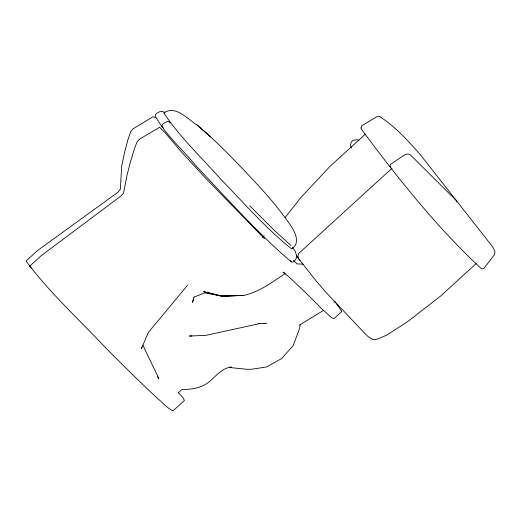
<?xml version="1.0" encoding="UTF-8"?>
<svg xmlns="http://www.w3.org/2000/svg" width="521" height="521" viewBox="0 0 521 521"><rect width="100%" height="100%" fill="white"/><g stroke="black" fill="none" stroke-linecap="round" stroke-linejoin="round"><path stroke-width="0.78" d="M141.692 347.155L141.438 348.751L148.238 332.548L187.586 285.228M193.291 299.634L192.581 302.349L193.994 296.977M285.111 217.531L300.871 197.55L329.904 166.466L365.26 134.184M262.317 237.478L264.095 235.857M392.007 168.276L298.566 253.597L297.914 256.417L298.969 259.171L300.109 260.311M178.143 392.932L181.822 389.578C191.891 389.467 202.076 388.008 209.95 381.17C216.417 375.615 222.324 367.67 231.565 367.162L229.422 367.227M333.85 302.493L334.892 301.548M476.025 263.724L440.675 296.006L407.455 321.757L386.582 335.224L376.188 339.549L372.873 339.568L368.113 336.618L363.73 332.261L325.312 291.636L316.162 280.936L296.501 256.032M163.894 113.077C175.206 104.513 187.86 119.263 196.918 124.903C215.896 140.703 232.978 158.566 249.904 176.495C263.502 190.927 276.814 205.723 288.191 221.998C293.584 229.266 301.92 242.402 291.649 248.908C265.482 228.1 243.463 202.474 220.181 178.56C201.152 157.049 179.804 137.082 163.894 113.077L164.734 112.556M285.326 273.421C272.281 282.187 259.419 291.968 243.737 295.414L221.412 296.065L203.574 291.623L221.855 296.084M299.601 325.039L323.665 310.269M193.955 297.152L204.76 292.874L222.617 296.273L237.237 295.681M239.673 295.576L243.737 295.414L239.751 295.531M234.964 295.668L221.412 296.065L222.617 296.273M191.995 335.973L189.39 336.025L205.925 335.361L260.272 323.463L258.95 323.482M258.292 323.495L266.387 323.346L263.665 323.391M303.196 264.147L296.963 263.887L293.538 260.48M164.714 112.191L160.742 111.188L157.199 112.94L155.564 114.431L155.486 116.391C165.906 135.265 182.884 149.748 196.437 166.329C227.345 198.827 257.185 232.698 291.272 261.933L293.245 262.056L294.879 260.565L296.937 257.172L295.296 251.324L292.47 247.527M229.689 367.533L247.358 369.33L251.767 369.226L266.648 366.947L281.692 358.533L293.095 345.67L298.8 330.685L300.129 325.918L300.018 324.381M155.323 117.486L152.985 116.789L132.822 128.987L130.68 131.767L128.179 138.879L124.526 152.686L121.634 166.297L120.358 189.182L117.98 192.242L37.44 250.608L26.05 261.008C49.365 292.522 78.847 319.243 105.646 347.807C122.845 365.123 140.142 382.355 158.058 398.936C163.053 402.805 167.163 408.249 173.018 410.848L184.408 400.447L183.131 397.959L178.28 392.515M359.132 140.475L357.263 139.752L353.062 140.344L351.395 142.038L350.893 143.327L350.392 145.685L351.395 147.931M284.759 273.095L283.04 272.131L289.455 277.374L304.179 291.239L322.779 309.741L331.636 317.79L333.981 318.624L341.88 311.408L334.899 301.62M290.946 245.489L274.906 230.933L249.735 205.808M205.723 132.634L210.647 136.945L196.918 124.903M390.971 167.195L389.91 166.14L390.535 164.304L405.358 154.463L407.969 153.949L410.183 154.678L456.337 200.585L456.78 202.011M170.211 122.963L168.765 121.523L167.234 121.465L163.822 123.425L162.194 124.916L161.933 126.616L163.659 128.329M264.512 238.703L206.941 179.589L179.804 150.139L165.424 133.057L159.615 127.28L139.159 139.381L136.984 142.103L134.346 148.986L130.354 162.239L127.052 175.173L123.542 193.083L121.061 195.909L40.938 255.909L29.541 266.316L31.273 268.035M157.394 376.82L158.925 378.682L142.8 345.071M290.777 260.546L291.272 261.933M361.125 127.945L361.073 128.817C397.862 178.221 436.337 226.922 481.58 268.908L483.722 268.66L494.618 254.548L494.95 251.656L493.752 248.83L492.325 246.433L420.349 154.73C408.151 140.8 395.296 126.603 379.679 116.561L376.852 116.724L361.607 125.867L361.125 127.945"/></g></svg>
